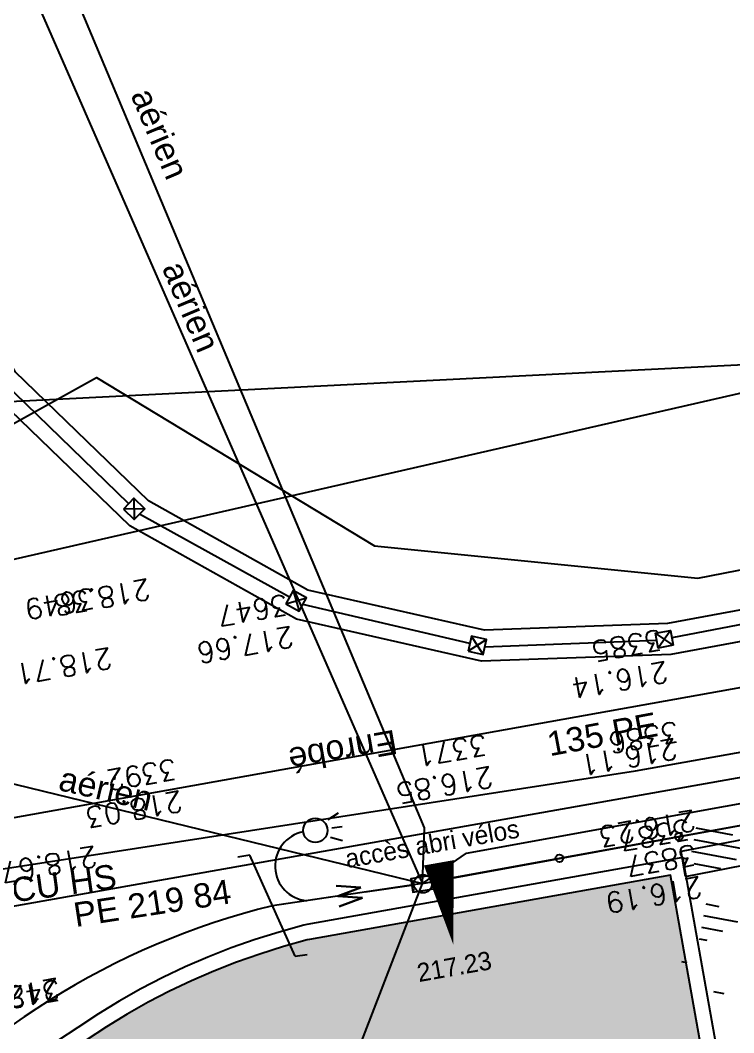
# Model space of a CAD drawing. Extents: x 0 to 613264, y -387505 to 675.
# Drawn here: x 381163 to 392901, y -292108 to -275446 of the extents above; entities that cross this region are included whole.
import ezdxf
from ezdxf.enums import TextEntityAlignment as Align
from ezdxf.lldxf.tags import DXFTag

# ---------------------------------------------------------------- set-up
doc = ezdxf.new("R2010")
doc.units = 0
for name, color, linetype in [('AEP_SSL', 252, 'Continuous'), ('CAB_SSL', 252, 'Continuous'), ('EDF_SSL', 252, 'Texte-Electricite'), ('Fond topo - CLO_LEG', 252, 'Continuous'), ('Fond topo - CLO_MUR', 252, 'Continuous'), ('Fond topo - EDF', 252, 'Continuous'), ('Fond topo - VOI_TXT', 252, 'Continuous'), ('Fond topo - Z_500', 252, 'Continuous'), ('GAZ_SSL', 252, 'Texte-GAZ'), ('prlm-VRD', 2, 'Continuous'), ('SA - bât A-B', 252, 'Continuous'), ('SA - CAB-réso', 252, 'Continuous'), ('SA - couvre sol', 252, 'Continuous'), ('SA - pouzzolane', 252, 'Continuous'), ('TELECOM_SSL', 252, 'Texte-Telecom'), ('UNITAIRE SSL', 252, 'UNITAIRE')]:
    doc.layers.add(name, color=color, linetype=linetype)
for name, color, linetype, plot in [('Fond topo - N', 252, 'Continuous', False), ('Fond topo - NCACHE', 252, 'Continuous', False), ('Fond topo - ZCACHE', 252, 'Continuous', False)]:
    doc.layers.add(name, color=color, linetype=linetype, plot=plot)
doc.layers.add('Fond topo - P', color=252, linetype='Continuous', lineweight=50)
doc.styles.add('2000_ARIAL', font='arial.ttf', dxfattribs={"height": 0.400000006})
doc.styles.add('Arial', font='arial.ttf')
doc.styles.add('Lignes', font='arial.ttf', dxfattribs={"height": 0.35})
doc.styles.add('LignesA', font='arial.ttf', dxfattribs={"height": 0.349999994})
doc.styles.add('SIMPLEX', font='simplex_.ttf', dxfattribs={"height": 1.25})
doc.styles.add('TP-C_Autocad_Standard', font='simplex_.ttf', dxfattribs={"height": 1})
doc.styles.add('Tronçons', font='arial.ttf', dxfattribs={"height": 0.25})
tags = doc.linetypes.add('L16', pattern=[0.37500001490116125, 0.300000011920929, -0.07500000298023224]).pattern_tags.tags
tags[6:7] = [DXFTag(74, 4), DXFTag(75, 0), DXFTag(340, '0'), DXFTag(46, 0.0), DXFTag(50, 0.0), DXFTag(44, 0.0), DXFTag(45, 0.0)]
tags[4:5] = [DXFTag(74, 4), DXFTag(75, 0), DXFTag(340, '0'), DXFTag(46, 0.0), DXFTag(50, 0.0), DXFTag(44, 0.0), DXFTag(45, 0.0)]
tags = doc.linetypes.add('L8', pattern=[0.22500000894069674, 0.1500000059604645, -0.07500000298023224]).pattern_tags.tags
tags[6:7] = [DXFTag(74, 4), DXFTag(75, 0), DXFTag(340, '0'), DXFTag(46, 0.0), DXFTag(50, 0.0), DXFTag(44, 0.0), DXFTag(45, 0.0)]
tags[4:5] = [DXFTag(74, 4), DXFTag(75, 0), DXFTag(340, '0'), DXFTag(46, 0.0), DXFTag(50, 0.0), DXFTag(44, 0.0), DXFTag(45, 0.0)]
tags = doc.linetypes.add('Texte-BT', pattern='A,5,-0.25,["BT",Lignes,S=1,R=0,X=0,Y=-0.18],-1.25', length=6.5).pattern_tags.tags
tags[15:16] = [DXFTag(74, 4), DXFTag(75, 0), DXFTag(340, '0'), DXFTag(46, 0.0), DXFTag(50, 0.0), DXFTag(44, 0.0), DXFTag(45, 0.0)]
tags[4:5] = [DXFTag(74, 4), DXFTag(75, 0), DXFTag(340, '0'), DXFTag(46, 0.0), DXFTag(50, 0.0), DXFTag(44, 0.0), DXFTag(45, 0.0)]
tags = doc.linetypes.add('Texte-Electricite', pattern='A,5,-0.25,["ELEC",Lignes,S=1,R=0,X=0,Y=-0.18],-1.25', length=6.5).pattern_tags.tags
tags[15:16] = [DXFTag(74, 4), DXFTag(75, 0), DXFTag(340, '0'), DXFTag(46, 0.0), DXFTag(50, 0.0), DXFTag(44, 0.0), DXFTag(45, 0.0)]
tags[4:5] = [DXFTag(74, 4), DXFTag(75, 0), DXFTag(340, '0'), DXFTag(46, 0.0), DXFTag(50, 0.0), DXFTag(44, 0.0), DXFTag(45, 0.0)]
tags = doc.linetypes.add('Texte-GAZ', pattern='A,5,-0.25,["GAZ",Lignes,S=1,R=0,X=0,Y=-0.18],-1.25', length=6.5).pattern_tags.tags
tags[15:16] = [DXFTag(74, 4), DXFTag(75, 0), DXFTag(340, '0'), DXFTag(46, 0.0), DXFTag(50, 0.0), DXFTag(44, 0.0), DXFTag(45, 0.0)]
tags[4:5] = [DXFTag(74, 4), DXFTag(75, 0), DXFTag(340, '0'), DXFTag(46, 0.0), DXFTag(50, 0.0), DXFTag(44, 0.0), DXFTag(45, 0.0)]
tags = doc.linetypes.add('Texte-HT', pattern='A,5,-0.25,["HT",Lignes,S=1,R=0,X=0,Y=-0.18],-1.25', length=6.5).pattern_tags.tags
tags[15:16] = [DXFTag(74, 4), DXFTag(75, 0), DXFTag(340, '0'), DXFTag(46, 0.0), DXFTag(50, 0.0), DXFTag(44, 0.0), DXFTag(45, 0.0)]
tags[4:5] = [DXFTag(74, 4), DXFTag(75, 0), DXFTag(340, '0'), DXFTag(46, 0.0), DXFTag(50, 0.0), DXFTag(44, 0.0), DXFTag(45, 0.0)]
tags = doc.linetypes.add('Texte-MT', pattern='A,5,-0.25,["MT",Lignes,S=1,R=0,X=0,Y=-0.18],-1.25', length=6.5).pattern_tags.tags
tags[15:16] = [DXFTag(74, 4), DXFTag(75, 0), DXFTag(340, '0'), DXFTag(46, 0.0), DXFTag(50, 0.0), DXFTag(44, 0.0), DXFTag(45, 0.0)]
tags[4:5] = [DXFTag(74, 4), DXFTag(75, 0), DXFTag(340, '0'), DXFTag(46, 0.0), DXFTag(50, 0.0), DXFTag(44, 0.0), DXFTag(45, 0.0)]
tags = doc.linetypes.add('Texte-Telecom', pattern='A,5,-0.25,["TEL",Lignes,S=1,R=0,X=0,Y=-0.18],-1.25', length=6.5).pattern_tags.tags
tags[15:16] = [DXFTag(74, 4), DXFTag(75, 0), DXFTag(340, '0'), DXFTag(46, 0.0), DXFTag(50, 0.0), DXFTag(44, 0.0), DXFTag(45, 0.0)]
tags[4:5] = [DXFTag(74, 4), DXFTag(75, 0), DXFTag(340, '0'), DXFTag(46, 0.0), DXFTag(50, 0.0), DXFTag(44, 0.0), DXFTag(45, 0.0)]
tags = doc.linetypes.add('Texte-TelecomA', pattern='A,5,-0.25,["TEL",LignesA,S=1,R=0,X=0,Y=-0.18],-1.25', length=6.5).pattern_tags.tags
tags[15:16] = [DXFTag(74, 4), DXFTag(75, 0), DXFTag(340, '0'), DXFTag(46, 0.0), DXFTag(50, 0.0), DXFTag(44, 0.0), DXFTag(45, 0.0)]
tags[4:5] = [DXFTag(74, 4), DXFTag(75, 0), DXFTag(340, '0'), DXFTag(46, 0.0), DXFTag(50, 0.0), DXFTag(44, 0.0), DXFTag(45, 0.0)]
tags = doc.linetypes.add('UNITAIRE', pattern='A,0.25,-0.2000000029802322,0,-0.2000000029802322,0.25,-0.300000011920929,["UNI",TP-C_Autocad_Standard,S=0.1500000059604645,R=0,X=-0.1,Y=-0.05],-0.449999988079071', length=1.650000095367432).pattern_tags.tags
tags[23:24] = [DXFTag(74, 4), DXFTag(75, 0), DXFTag(340, '0'), DXFTag(46, 0.0), DXFTag(50, 0.0), DXFTag(44, 0.0), DXFTag(45, 0.0)]
tags[12:13] = [DXFTag(74, 4), DXFTag(75, 0), DXFTag(340, '0'), DXFTag(46, 0.0), DXFTag(50, 0.0), DXFTag(44, 0.0), DXFTag(45, 0.0)]
tags[10:11] = [DXFTag(74, 4), DXFTag(75, 0), DXFTag(340, '0'), DXFTag(46, 0.0), DXFTag(50, 0.0), DXFTag(44, 0.0), DXFTag(45, 0.0)]
tags[8:9] = [DXFTag(74, 4), DXFTag(75, 0), DXFTag(340, '0'), DXFTag(46, 0.0), DXFTag(50, 0.0), DXFTag(44, 0.0), DXFTag(45, 0.0)]
tags[6:7] = [DXFTag(74, 4), DXFTag(75, 0), DXFTag(340, '0'), DXFTag(46, 0.0), DXFTag(50, 0.0), DXFTag(44, 0.0), DXFTag(45, 0.0)]
tags[4:5] = [DXFTag(74, 4), DXFTag(75, 0), DXFTag(340, '0'), DXFTag(46, 0.0), DXFTag(50, 0.0), DXFTag(44, 0.0), DXFTag(45, 0.0)]

# ---------------------------------------------------------------- blocks, each defined once
blk = doc.blocks.new('CLOLEG')
at = {"ltscale": 2}
blk.add_circle((0, 0), 0.0625, dxfattribs=at)
blk = doc.blocks.new('EDF11')
at = {"ltscale": 2}
for p, q in [((-0.5, 0.5), (-0.426635, 0.255449)), ((0.4266350000000001, 0.255449), (0.5, 0.5))]:
    blk.add_line(p, q, dxfattribs=at)
at = {"ltscale": 2, "flags": 128}
blk.add_lwpolyline([(-0.5, -0.5), (0.5, -0.5), (0.5, 0.5), (-0.5, 0.5)], close=True, dxfattribs=at)
for points in [[(-0.426635, -0.255449), (-0.5, -0.5)], [(0.5, -0.5), (0.4266350000000001, -0.255449)]]:
    blk.add_lwpolyline(points, dxfattribs=at)
blk = doc.blocks.new('EDF02')
at = {"ltscale": 2}
for p, q in [((0.875, 2.75), (0.875, 2.95)), ((-0.875, 2.25), (0.875, 2.75)), ((0, 1.535431), (0, 2.5)), ((-0.875, 2.25), (-0.875, 2.05)), ((0.978086, 1.392164), (0.895804, 1.204402)), ((1.125, 1.349688), (1.125, 1.178214)), ((1.271914, 1.392164), (1.354196, 1.204402)), ((0, 0.15), (0, 0.9586370000000001))]:
    blk.add_line(p, q, dxfattribs=at)
for centre, radius in [((1.125, 1.625), 0.2), ((0, 0), 0.15)]:
    blk.add_circle(centre, radius, dxfattribs=at)
blk.add_arc((0.557686, 1.79611), 0.574625, 2.870977029506814, 166.0535219962534, dxfattribs=at)
at = {"style": 'SIMPLEX'}
blk.add_text('W', height=0.4, dxfattribs=at).set_placement((0, 1.217323), align=Align.MIDDLE_CENTER)
blk = doc.blocks.new('PTOPO')
at = {"layer": 'Fond topo - NCACHE', "style": 'SIMPLEX'}
blk.add_attdef('MAT', text='', height=0.34, dxfattribs=at).set_placement((0.09999999986030161, -0.09999999962747097), align=Align.TOP_LEFT)
at = {"layer": 'Fond topo - ZCACHE', "style": 'SIMPLEX'}
blk.add_attdef('ALT', (0.09999999986030161, 0.09999999962747097), '', height=0.34, dxfattribs=at)
blk = doc.blocks.new('A$C1F970F0F')
at = {"layer": 'SA - couvre sol'}
h = blk.add_hatch(dxfattribs=at)
h.set_pattern_fill('PELOUSE6', color=256, scale=20.0000003, angle=-10.72360141139323, style=0, pattern_type=2)
h.set_pattern_definition([(349.2763985886067, (-277130161.1279894, -473864756.7787022), (22.32856350872324, 117.9043497231417), [37.5000005625, -202.5000030375]), (79.27639858860677, (-277130147.3110734, -473864759.3953308), (-235.8086994462835, 44.65712701744649), [15.000000225, -105.000001575]), (79.27639858860677, (-277130138.0997961, -473864761.1397498), (-235.8086994462835, 44.65712701744649), [15.000000225, -105.000001575]), (79.27639858860677, (-277130142.7054347, -473864760.2675403), (-235.8086994462835, 44.65712701744649), [18.75000028125, -101.25000151875]), (112.9664661186067, (-277130151.916716, -473864758.5231205), (-191.1515722884832, 280.4658259369293), [12.00000018, -420.7461593111922]), (45.58633105860677, (-277130133.4941673, -473864762.0119574), (22.32856353476547, 117.9043498154048), [12.00000018, -420.7461593111923]), (45.58633105860677, (-277130124.2828801, -473864763.7563783), (22.32856353476547, 117.9043498154048), [26.00000039, -406.6661590999923]), (112.9664661186067, (-277130161.1279894, -473864756.7787022), (-191.1515722884832, 280.4658259369293), [26.00000039, -406.6661590999922]), (349.2763985886067, (-277130073.3609553, -473864750.4999832), (22.32856350872324, 117.9043497231417), [44.42455106636825, -195.5754525336318]), (349.2763985886067, (-277130085.1249766, -473864728.4255323), (22.32856350872324, 117.9043497231417), [82.81008944215131, -56.09585564143782, 43.07431864611476, -58.01973967029608]), (349.2763985886067, (-277130096.7337571, -473864706.3804808), (22.32856350872324, 117.9043497231417), [119.4799495921992, -46.28746189431191, 29.47870124218051, -44.75389087130835]), (349.2763985886067, (-277130108.4191755, -473864684.3209158), (22.32856350872324, 117.9043497231417), [100.4611429069171, -139.5388606930829]), (349.2763985886067, (-277130104.5097786, -473864665.2146754), (22.32856350872324, 117.9043497231417), [65.56973938354608, -174.4302642164539])])
h.paths.add_polyline_path([(-8187.889763293932, 4547.641702687437), (-8286.812640686418, 5102.737686282786), (-8108.568252776558, 5137.591420702947), (-8009.852544643516, 4579.395247864797)])
at = {"layer": 'SA - pouzzolane'}
h = blk.add_hatch(dxfattribs=at)
h.set_pattern_fill('GRANULATS3', color=256, scale=99.99999999999999, angle=-10.72360141139323, style=0, pattern_type=2)
h.set_pattern_definition([(349.2763985886067, (1566334396.510018, -579968905.3710737), (116.8607592736427, 79.6464873173181), [4.999999999999999, -4.999999999999999, 9.999999999999998, -79.99999999999999]), (349.2763985886067, (1566334358.138925, -579968893.0155385), (116.8607592736427, 79.6464873173181), [25, -74.99999999999999]), (349.2763985886067, (1566334354.156601, -579968887.1725004), (116.8607592736427, 79.6464873173181), [25, -74.99999999999999]), (349.2763985886067, (1566334403.022516, -579968870.9823055), (116.8607592736427, 79.6464873173181), [4.999999999999999, -94.99999999999999]), (349.2763985886067, (1566334355.756418, -579968851.8533757), (116.8607592736427, 79.6464873173181), [15, -84.99999999999999]), (349.2763985886067, (1566334356.686774, -579968846.9406939), (116.8607592736427, 79.6464873173181), [15, -84.99999999999999]), (349.2763985886067, (1566334416.569305, -579968853.1922948), (116.8607592736427, 79.6464873173181), [30, -69.99999999999999]), (349.2763985886067, (1566334412.58698, -579968847.3492565), (116.8607592736427, 79.6464873173181), [30, -69.99999999999999]), (349.2763985886067, (1566334389.884288, -579968832.8721105), (116.8607592736427, 79.6464873173181), [9.999999999999998, -89.99999999999999]), (349.2763985886067, (1566334395.727326, -579968828.8897862), (116.8607592736427, 79.6464873173181), [4.999999999999999, -94.99999999999999]), (349.2763985886067, (1566334353.373909, -579968810.6912124), (116.8607592736427, 79.6464873173181), [4.999999999999999, -4.999999999999999, 4.999999999999999, -84.99999999999999]), (79.27639858860677, (1566334349.652482, -579968830.3419373), (-79.64648731731808, 116.8607592736427), [15, -84.99999999999999]), (79.27639858860677, (1566334348.052666, -579968865.6610618), (-79.64648731731808, 116.8607592736427), [4.999999999999999, -9.999999999999998, 4.999999999999999, -9.999999999999998, 20, -49.99999999999999]), (79.27639858860677, (1566334369.04231, -579968808.569602), (-79.64648731731808, 116.8607592736427), [4.999999999999999, -94.99999999999999]), (79.27639858860677, (1566334375.407142, -579968855.5748026), (-79.64648731731808, 116.8607592736427), [4.999999999999999, -94.99999999999999]), (79.27639858860677, (1566334384.971607, -579968831.9417535), (-79.64648731731808, 116.8607592736427), [4.999999999999999, -94.99999999999999]), (79.27639858860677, (1566334384.563045, -579968887.8419601), (-79.64648731731808, 116.8607592736427), [9.999999999999998, -89.99999999999999]), (79.27639858860677, (1566334388.545369, -579968893.6849979), (-79.64648731731808, 116.8607592736427), [15, -84.99999999999999]), (79.27639858860677, (1566334404.622332, -579968835.6631806), (-79.64648731731808, 116.8607592736427), [9.999999999999998, -4.999999999999999, 9.999999999999998, -74.99999999999999]), (79.27639858860677, (1566334403.952872, -579968866.0696244), (-79.64648731731808, 116.8607592736427), [20, -79.99999999999999]), (79.27639858860677, (1566334408.865554, -579968866.9999814), (-79.64648731731808, 116.8607592736427), [9.999999999999998, -89.99999999999999]), (79.27639858860677, (1566334412.178418, -579968903.2494636), (-79.64648731731808, 116.8607592736427), [20, -79.99999999999999]), (79.27639858860677, (1566334417.091099, -579968904.1798201), (-79.64648731731808, 116.8607592736427), [15, -84.99999999999999]), (34.27639858860676, (1566334378.720007, -579968891.8242844), (18.60713597325343, 98.25362326955934), [7.071066999999998, -134.35028923]), (34.27639858860676, (1566334398.109834, -579968870.0519489), (18.60713597325343, 98.25362326955934), [7.071066999999998, -134.35028923]), (34.27639858860676, (1566334410.726267, -579968857.1746192), (18.60713597325343, 98.25362326955934), [7.071066999999998, -134.35028923]), (34.27639858860676, (1566334343.809444, -579968834.3242615), (18.60713597325343, 98.25362326955934), [7.071066999999998, -134.35028923]), (34.27639858860676, (1566334357.356233, -579968816.5342503), (18.60713597325343, 98.25362326955934), [7.071066999999998, -134.35028923]), (34.27639858860676, (1566334391.336439, -579968878.9469545), (18.60713597325343, 98.25362326955934), [14.1421, -127.2792562]), (34.27639858860676, (1566334413.25644, -579968816.942813), (18.60713597325343, 98.25362326955934), [14.1421, -127.2792562]), (124.2763985886068, (1566334390.66698, -579968909.3533983), (-98.25362326955934, 18.60713597325343), [14.1421, -127.2792562]), (124.2763985886068, (1566334396.510018, -579968905.3710737), (-98.25362326955934, 18.60713597325343), [14.1421, -127.2792562]), (124.2763985886068, (1566334415.899845, -579968883.5987384), (-98.25362326955934, 18.60713597325343), [14.1421, -127.2792562]), (124.2763985886068, (1566334407.674299, -579968846.4188998), (-98.25362326955934, 18.60713597325343), [14.1421, -127.2792562]), (124.2763985886068, (1566334412.58698, -579968847.3492565), (-98.25362326955934, 18.60713597325343), [14.1421, -127.2792562]), (124.2763985886068, (1566334387.354114, -579968873.1039164), (-98.25362326955934, 18.60713597325343), [21.21319999999999, -120.2081562]), (124.2763985886068, (1566334420.812526, -579968884.529095), (-98.25362326955934, 18.60713597325343), [21.21319999999999, -120.2081562]), (124.2763985886068, (1566334386.423759, -579968878.0165975), (-98.25362326955934, 18.60713597325343), [28.28426999999999, -113.1370862]), (124.2763985886068, (1566334353.373909, -579968810.6912124), (-98.25362326955934, 18.60713597325343), [28.28426999999999, -113.1370862]), (124.2763985886068, (1566334352.443552, -579968815.6038935), (-98.25362326955934, 18.60713597325343), [28.28426999999999, -113.1370862]), (124.2763985886068, (1566334347.122309, -579968870.573743), (-98.25362326955934, 18.60713597325343), [7.071066999999998, -134.35028923]), (124.2763985886068, (1566334351.774093, -579968846.0103371), (-98.25362326955934, 18.60713597325343), [7.071066999999998, -134.35028923]), (15.84144978860676, (1566334401.422699, -579968906.3014305), (98.25362322038048, -18.60713601425497), [11.180339, -212.426458]), (15.84144978860676, (1566334387.354114, -579968873.1039164), (98.25362322038048, -18.60713601425497), [11.180339, -212.426458]), (15.84144978860676, (1566334419.882169, -579968889.4417765), (98.25362322038048, -18.60713601425497), [22.36068, -201.2461177]), (15.84144978860676, (1566334420.812526, -579968884.529095), (98.25362322038048, -18.60713601425497), [22.36068, -201.2461177]), (52.71134740860677, (1566334400.640008, -579968829.8201425), (18.60713586383586, 98.25362338541537), [11.17999999999999, -111.7999999999999, 22.35999999999999, -78.26679773999996]), (52.71134740860677, (1566334344.070342, -579968859.8180242), (18.60713586383586, 98.25362338541537), [11.18033899999999, -212.4264579999999]), (52.71134740860677, (1566334351.365531, -579968901.9105439), (18.60713586383586, 98.25362338541537), [11.18033899999999, -212.4264579999999]), (52.71134740860677, (1566334348.983023, -579968860.7483809), (18.60713586383586, 98.25362338541537), [11.18033899999999, -212.4264579999999]), (52.71134740860677, (1566334406.483046, -579968825.8378183), (18.60713586383586, 98.25362338541537), [11.18033899999999, -212.4264579999999]), (52.71134740860677, (1566334400.640008, -579968829.8201425), (18.60713586383586, 98.25362338541537), [11.18033899999999, -212.4264579999999]), (52.71134740860677, (1566334376.337499, -579968850.6621213), (18.60713586383586, 98.25362338541537), [22.36067999999999, -201.2461176999998]), (52.71134740860677, (1566334371.424818, -579968849.7317643), (18.60713586383586, 98.25362338541537), [22.36067999999999, -201.2461176999998]), (105.8414497886067, (1566334356.686774, -579968846.9406939), (18.60713601425497, 98.25362322038048), [11.180339, -212.426458]), (105.8414497886067, (1566334353.226244, -579968892.0851816), (18.60713601425497, 98.25362322038048), [22.36068, -201.2461177]), (105.8414497886067, (1566334354.156601, -579968887.1725004), (18.60713601425497, 98.25362322038048), [22.36068, -201.2461177]), (142.7113474086068, (1566334385.901964, -579968827.0290724), (-98.25362338541537, 18.60713586383589), [22.36067999999999, -201.2461177]), (142.7113474086068, (1566334395.727326, -579968828.8897862), (-98.25362338541537, 18.60713586383589), [33.54101959999998, -190.0657781])])
h.paths.add_polyline_path([(-8227.01561759797, 3737.921970028881), (-8608.629176422162, 3676.350672093718), (-8710.906338723305, 4250.268894913754), (-8338.769361387542, 4316.586904186884)], flags=16)
edge = h.paths.add_edge_path()
edge.add_line((-8077.550420688362, 2206.704044172183), (-8618.496143292887, 2110.303717207159))
edge.add_line((-8618.496143292887, 2110.303717207159), (-8665.0497846271, 2365.526736932683))
edge.add_line((-8665.049784627097, 2365.526736932683), (-9372.508085088, 2239.919204763752))
edge.add_line((-9372.508085088002, 2239.919204763752), (-9326.911429360862, 1984.058062024129))
edge.add_line((-9326.911429360862, 1984.058062024129), (-10066.37407550757, 1852.27946008155))
edge.add_line((-10066.37407550757, 1852.27946008155), (-9954.496884283193, 2817.428171378946))
edge.add_line((-9954.496884283193, 2817.428171378946), (-9588.872092792588, 2884.043586671438))
edge.add_line((-9588.872092792586, 2884.043586671438), (-9706.071961552761, 3541.699107062782))
edge.add_line((-9706.071961552761, 3541.699107062782), (-9868.676745587163, 3512.704087239571))
edge.add_line((-9868.676745587163, 3512.704087239571), (-9836.516297918568, 3771.491983810542))
edge.add_line((-9836.516297918568, 3771.491983810542), (-9444.63026670932, 3841.335956347627))
edge.add_line((-9444.630266709319, 3841.335956347628), (-9570.456778183388, 4547.816036243914))
edge.add_arc((-8644.745261165266, 3881.822133039172), 1140.390148960382, 123.19444017101321, 144.2672491886968, ccw=False)
edge.add_arc((-8627.918880026316, 3890.71939353054), 1142.314128409439, 104.11344255979509, 124.1450562793064, ccw=False)
edge.add_line((-8906.463673960438, 4998.552578488322), (-8312.503018193787, 5104.401474696298))
edge.add_line((-8312.503018193787, 5104.401474696298), (-8208.115884912808, 4518.643357879995))
edge.add_line((-8208.115884912806, 4518.643357879995), (-7224.761958924259, 4693.885482933878))
edge.add_line((-7224.761958924259, 4693.885482933878), (-6988.438265731197, 3367.77835702927))
edge.add_line((-6988.438265731197, 3367.778357029269), (-8244.044860961932, 3140.971199241873))
edge.add_line((-8244.04486096193, 3140.971199241873), (-8077.550420688361, 2206.704044172182))
h.paths.add_polyline_path([(-8361.968048038472, 4332.76779950922), (-8388.284717683899, 4480.441198992844), (-8535.958117048807, 4454.124529348632), (-8512.475619722924, 4310.52157949489)], flags=16)
at = {"layer": 'AEP_SSL', "elevation": 9.999999999999998e-08, "flags": 128}
blk.add_lwpolyline([(-10084.93277844263, 5093.930148438846), (-9750.791620834418, 5135.5756579271), (-3128.109925920724, 6321.886190847606), (-538.2744943762264, 6794.667455972196), (-236.899884080834, 9072.411970745992), (154.0690051004237, 9291.318023383576), (2068.234834202161, 10286.47979625637), (4929.096988442494, 11795.62350952535), (5831.943443331371, 12343.47571871864), (5644.547691266249, 12887.93525940639), (4850.760829103805, 13701.34358382695)], dxfattribs=at)
at = {"layer": 'CAB_SSL', "elevation": 9.999999999999998e-08, "flags": 128}
for points in [[(-10812.15457855182, 5600.426800125627), (-8720.280241838846, 5090.654580446419), (-5742.369525281366, 5634.629537405877), (-2733.176347276875, 6173.938624268192), (-522.7757441125186, 8575.296708000737)], [(-8719.72744697074, 5090.409468488835), (-9832.454449474368, 7634.147950948043)]]:
    blk.add_lwpolyline(points, dxfattribs=at)
at = {"layer": 'EDF_SSL', "linetype": 'Texte-BT', "elevation": 9.999999999999998e-08, "flags": 128}
for points in [[(-10355.65903211059, 43.80952892260893), (-10201.4030772041, 1251.685514822027), (-8720.280241838846, 5090.654580446419), (-8647.88838211094, 5140.669551381001), (-5813.541010319846, 5655.541528388557), (-5754.775129047494, 5632.363405789478), (-5714.151306698284, 5669.525972244278), (-2796.400100172239, 6190.043639552574), (-2733.176347276875, 6173.938624268192), (-2724.610103663505, 6234.621653891018), (-576.9868819294611, 8573.42365167172), (-522.7757441125186, 8575.296708000737), (1439.543237064798, 9649.961943709872), (1486.297190266059, 9780.607536286585), (3247.574149104787, 10693.56387743918), (3311.706751861017, 10686.95005152967), (3338.557006230488, 10734.01793882097), (5093.795445683761, 11622.80777854973), (5197.512327865115, 11601.77622754824)], [(-8720.280241838846, 5090.654580446419), (-8717.309324126032, 5182.343893124489), (-9791.058396326018, 7740.996560202369)]]:
    blk.add_lwpolyline(points, dxfattribs=at)
at = {"layer": 'EDF_SSL', "linetype": 'Texte-MT', "elevation": 9.999999999999998e-08, "flags": 128}
blk.add_lwpolyline([(-10605.24755893916, -1087.243444949462), (-9871.024919901258, 5454.646601530631), (-9813.117681349795, 5614.486484857796), (-9256.616976485166, 5923.473242253717), (-8799.13613630993, 5646.609576042702), (-8267.576586649942, 5593.500203318741), (-5762.0770564726, 6081.872554389967), (-4183.597292868954, 6396.686264550111), (-3538.986020602817, 6692.687627343169), (-2824.138039855754, 6428.356494820026), (-615.9396546429546, 6802.884084155441), (-262.5046420332196, 8461.235250973023), (-193.4502564723132, 8712.902150223255), (139.2306060843939, 8893.662518143177), (555.9703724045021, 9251.5491897469), (1680.577767184984, 9828.549923444656)], dxfattribs=at)
at = {"layer": 'EDF_SSL', "linetype": 'Texte-MT', "flags": 128}
blk.add_lwpolyline([(-8369.911624552822, 5276.099588330418), (-5994.287512905468, 5699.674866922907), (-3013.422435617031, 6298.709752970984), (-2917.709661664371, 6238.158421745848)], dxfattribs=at)
at = {"layer": 'EDF_SSL', "linetype": 'Texte-HT', "elevation": 9.999999999999998e-08, "flags": 128}
blk.add_lwpolyline([(-10690.01391815986, 524.2913369805449), (-10304.48232147377, 3793.654933950758), (-10238.92568855808, 4986.489752335086), (-8369.911624552822, 5276.099588330418)], dxfattribs=at)
at = {"layer": 'Fond topo - CLO_LEG', "ltscale": 2, "flags": 128}
blk.add_lwpolyline([(-5795.922477866984, 5622.424166279352), (-8692.061692426221, 5096.641420825186)], dxfattribs=at)
at = {"layer": 'Fond topo - CLO_MUR', "ltscale": 2, "flags": 128}
for points in [[(-8287.804432590101, 5102.5437522476), (-7605.580502524027, 5235.945156469854), (-7039.43552686364, 5336.352074012237), (-6395.723901147811, 5453.96015665399), (-5999.626927920504, 5521.547280024518), (-5163.393101620775, 5668.773234621937), (-3462.542645871017, 5974.273767689828), (-2916.536404471398, 6073.123024295499), (-2187.945600606779, 6199.153509733841), (-1340.114493704695, 6346.414657207387)], [(-1845.115370201808, 6303.349680269662), (-3061.641378804426, 6087.328892188127), (-4159.975300858594, 5888.705770611459), (-4922.787367467585, 5755.253774575041), (-5452.543621078548, 5661.757849989244), (-6482.162746370075, 5480.989585806478), (-7372.575279741799, 5320.31426016191), (-8294.997535587892, 5143.806105512086)], [(-5621.007108361132, 6018.67711093867), (-5656.634297822089, 6011.472426568642), (-8317.220368442477, 5518.656911610055), (-8618.39150681487, 5507.760570740641), (-8909.2360534134, 5573.843378545509), (-9171.11235904059, 5720.612431584784), (-9390.873439773375, 5932.73943183509), (-9546.953323150592, 6189.476067735875), (-9628.50516176015, 6466.621949156199)], [(-5610.898295003875, 5968.688993446425), (-5646.934922076375, 5961.401510780587), (-8311.623891578827, 5467.826023336904), (-8623.199926036092, 5456.55323439447), (-8927.732306211929, 5525.746055761469), (-9201.792525148683, 5679.343605229515), (-9431.031190294101, 5900.618956539477), (-9593.526009106537, 6167.90755429009), (-9673.823329735804, 6459.976001236856)], [(-9195.18878430695, 5725.042580438124), (-9194.563938768859, 5689.692763390672)], [(-9177.201452946765, 5707.680094789161), (-9212.551270094387, 5707.055249222646)], [(-8933.134618344207, 5573.079658360626), (-8923.548754696028, 5539.048625051732)], [(-8945.357203227162, 5551.271209666929), (-8911.32616993924, 5560.857073579746)], [(-8307.931151119024, 5482.839453768195), (-8337.066265330759, 5502.868061253121)], [(-8312.484404478704, 5507.421314698759), (-8332.51301193642, 5478.286200505569)], [(-8615.317516665875, 5492.252485584542), (-8645.235243048463, 5473.412909218127)], [(-8620.856591604723, 5467.873834137687), (-8639.696168092283, 5497.791560756488)]]:
    blk.add_lwpolyline(points, dxfattribs=at)
at = {"layer": 'Fond topo - CLO_MUR', "linetype": 'L16', "ltscale": 2, "flags": 128}
for points in [[(-9203.870027154571, 5716.048915011231), (-9409.420212829866, 5915.141156476106)], [(-8939.245910868525, 5562.17543407686), (-9185.88269588658, 5698.686429000576)], [(-8642.465705570372, 5485.602234987307), (-8917.43746238938, 5549.952849187144)], [(-8038.794613422651, 5547.358498036199), (-8310.207777759002, 5495.130384131141)], [(-8334.789638576398, 5490.577130868514), (-8618.087054109305, 5480.063159998374)]]:
    blk.add_lwpolyline(points, dxfattribs=at)
at = {"layer": 'Fond topo - CLO_MUR', "ltscale": 2, "flags": 128}
for points in [[(-9212.551270094387, 5707.055249222646), (-9194.563938768859, 5689.692763390672), (-9177.201452946765, 5707.680094789161), (-9195.18878430695, 5725.042580438124)], [(-8945.357203227162, 5551.271209666929), (-8923.548754696028, 5539.048625051732), (-8911.32616993924, 5560.857073579746), (-8933.134618344207, 5573.079658360626)], [(-8307.931151004641, 5482.839453746534), (-8332.51301193642, 5478.286200505569), (-8337.066265330759, 5502.868061253121), (-8312.484404478704, 5507.421314698759)], [(-8645.235243048463, 5473.412909218127), (-8620.856591604723, 5467.873834137687), (-8615.317516665875, 5492.252485584542), (-8639.696168092283, 5497.791560756488)]]:
    blk.add_lwpolyline(points, close=True, dxfattribs=at)
at = {"layer": 'Fond topo - CLO_MUR', "linetype": 'L8', "ltscale": 2, "flags": 128}
blk.add_lwpolyline([(-8287.80443262476, 5102.543752064587), (-8294.997535587892, 5143.806105512086)], dxfattribs=at)
at = {"layer": 'GAZ_SSL', "linetype": 'Texte-GAZ', "elevation": 9.999999999999998e-08, "flags": 128}
blk.add_lwpolyline([(-10544.31541955609, 4849.463266287231), (-2844.361894995576, 6215.21841119217), (-619.059840477988, 6565.404650589751), (-558.7307695276991, 6580.824982418972), (-429.4804532838041, 7139.21704900553), (-208.0795472043819, 8868.909145672174), (360.6838398219811, 9157.908141542406), (425.0188701159018, 9327.634198507636), (4535.248673246207, 11485.07622468802), (4713.322312771974, 11477.46920417039), (5559.734467376861, 11914.17321717021), (6091.203610633145, 12178.61605624058), (6292.964946063797, 12126.43026770143), (6627.254129528154, 11179.86214373141), (7472.768662736402, 9124.4680223983), (7947.08689338462, 9062.48922912452), (8070.821797205262, 8793.497098507169), (8796.806101210752, 9110.108422938276), (9553.586430744355, 9252.290517349746)], dxfattribs=at)
at = {"layer": 'SA - bât A-B', "elevation": 9.999999999999998e-08, "flags": 128}
blk.add_lwpolyline([(-8693.499108168544, 5124.95202304872, 49.99999999999999, 0, 0), (-8669.859978233104, 4990.658456094185, 0, 0, 0)], format="xyseb", dxfattribs=at)
at = {"layer": 'SA - bât A-B', "ltscale": 2.539999961853027, "elevation": 9.999999999999998e-08, "flags": 128}
for points in [[(-8187.889763293932, 4547.641702687437), (-8292.276896557583, 5133.399819595246), (-8910.849785591809, 5023.164811755899), (-8915.492083559566, 5022.337514332239), (-8956.117499918859, 5011.07135521505), (-8995.98310489046, 4998.565045587063), (-9035.0888986754, 4984.818585012411), (-9073.434880872308, 4969.831973983808), (-9111.021051933856, 4953.605212113044), (-9147.847411521754, 4936.138299809991), (-9183.913959888332, 4917.431236743285), (-9219.220696901879, 4897.484022982768), (-9253.767622676776, 4876.296658550105), (-9287.554736880971, 4853.869143571986), (-9320.729687993895, 4831.707992140286)], [(-8208.115884912806, 4518.643357879995), (-8312.503018193787, 5104.401474696298), (-8906.463673960438, 4998.552578488322), (-8909.946337531757, 4997.931937882655), (-8949.03350763993, 4987.092362216305), (-8988.093875332837, 4974.838664923122), (-9026.390796503083, 4961.376539049297), (-9063.92729569897, 4946.706295197108), (-9100.706516212455, 4930.82791138197), (-9136.731695711183, 4913.741002540643), (-9172.006088949487, 4895.444815847058), (-9206.532908955278, 4875.938230948867), (-9240.315264334351, 4855.219771696349), (-9273.698306386545, 4833.060475381375)]]:
    blk.add_lwpolyline(points, dxfattribs=at)
at = {"layer": 'SA - CAB-réso', "elevation": 9.999999999999998e-08, "flags": 128}
blk.add_lwpolyline([(-8720.280241838846, 5090.654580446419), (-8967.107928525764, 5054.313798785892, 0.3269754714030297), (-9917.934155812582, 3919.637557831694, 0.4844824129915977), (-9810.964974430823, 3830.921426024067), (-9261.539274274834, 3927.025863833313)], format="xyb", dxfattribs=at)
at = {"layer": 'TELECOM_SSL', "linetype": 'Texte-TelecomA', "elevation": 9.999999999999998e-08, "flags": 128}
blk.add_lwpolyline([(-10749.2063741723, 5816.045000263086), (-5732.074706866975, 6068.891438771888), (-1122.78713045016, 7053.278689790898)], dxfattribs=at)
at = {"layer": 'UNITAIRE SSL', "ltscale": 2, "elevation": 9.999999999999998e-08, "flags": 128}
blk.add_lwpolyline([(-11203.91773647134, 7315.685859797379), (-9597.069181515135, 5578.000029566199), (-4253.21502402568, 6800.480356718023), (-825.2436658591316, 8394.239986691146), (171.1164741383718, 9139.45160219944), (980.7416491537941, 9531.509848289672), (2024.282900487725, 10089.44453603433), (2846.979589107878, 10509.95143402664), (3831.564375096907, 11032.01955007647), (4688.744355396339, 11539.16604167907), (5726.983094904664, 12644.47229064644), (4820.214794965383, 13573.50486951124)], dxfattribs=at)
at = {"layer": 'Fond topo - CLO_LEG', "ltscale": 2}
for p, xscale, yscale, zscale, rotation in [((-8298.494894698122, 5168.09193350808), 100, 100, 100, 190.2897548055982), ((-8495.278293564947, 5132.366677214552), 100, 100, 100, 190.2897548055982), ((-8692.061692426221, 5096.641420825186), 99.99999999999999, 99.99999999999999, 99.99999999999999, 189.6859152895402)]:
    blk.add_blockref('CLOLEG', p, dxfattribs=dict(at, xscale=xscale, yscale=yscale, zscale=zscale, rotation=rotation))
at = {"layer": 'Fond topo - EDF', "ltscale": 2}
for name, p, xscale, yscale, zscale, rotation in [('EDF02', (-8719.72744697074, 5090.409468488835), 100, 100, 100, 98.30153312761209), ('EDF11', (-8719.75707531647, 5090.602026216128), 37.2074344209306, 22, 99.99999999999997, 189.0671208104818)]:
    blk.add_blockref(name, p, dxfattribs=dict(at, xscale=xscale, yscale=yscale, zscale=zscale, rotation=rotation))
at = {"layer": 'Fond topo - P', "ltscale": 2}
ref = blk.add_blockref('PTOPO', (-9244.79030119911, 5536.360435085882), dxfattribs=dict(at, xscale=99.99999999999994, yscale=99.99999999999994, zscale=99.99999999999994, rotation=190.0656205306617))
ref.add_attrib('MAT', '3649', dxfattribs={"layer": 'Fond topo - N', "color": 0, "ltscale": 2, "height": 33.99999999999999, "rotation": 190.0656204987762, "style": 'SIMPLEX'}).set_placement((-9256.384143008134, 5544.458757831909), align=Align.TOP_LEFT)
ref.add_attrib('ALT', '218.38', (-9171.601622403037, 5592.32846678476), dxfattribs={"layer": 'Fond topo - Z_500', "color": 0, "ltscale": 2, "height": 33.99999999999999, "rotation": 190.0656204987762, "style": 'SIMPLEX'})
ref = blk.add_blockref('PTOPO', (-8927.732306211929, 5525.746055761469), dxfattribs=dict(at, xscale=99.99999999999994, yscale=99.99999999999994, zscale=99.99999999999994, rotation=190.0656205306617))
ref.add_attrib('MAT', '3647', dxfattribs={"layer": 'Fond topo - N', "color": 0, "ltscale": 2, "height": 33.99999999999999, "rotation": 190.0656204987762, "style": 'SIMPLEX'}).set_placement((-8939.326148078486, 5533.844378328815), align=Align.TOP_LEFT)
ref.add_attrib('ALT', '217.66', (-8935.830628957956, 5514.152213952445), dxfattribs={"layer": 'Fond topo - Z_500', "color": 0, "ltscale": 2, "height": 33.99999999999999, "rotation": 190.0656204987762, "style": 'SIMPLEX'})
ref = blk.add_blockref('PTOPO', (-8311.623891578827, 5467.826023336904), dxfattribs=dict(at, xscale=99.99999999999994, yscale=99.99999999999994, zscale=99.99999999999994, rotation=190.0656205306617))
ref.add_attrib('MAT', '3385', dxfattribs={"layer": 'Fond topo - N', "color": 0, "ltscale": 2, "height": 33.99999999999999, "rotation": 190.0656204987762, "style": 'SIMPLEX'}).set_placement((-8323.217733410725, 5475.924346087263), align=Align.TOP_LEFT)
ref.add_attrib('ALT', '216.14', (-8319.722214324853, 5456.232181527881), dxfattribs={"layer": 'Fond topo - Z_500', "color": 0, "ltscale": 2, "height": 33.99999999999999, "rotation": 190.0656204987762, "style": 'SIMPLEX'})
ref = blk.add_blockref('PTOPO', (-9397.16725317364, 5456.38963029271), dxfattribs=dict(at, xscale=99.99999999999994, yscale=99.99999999999994, zscale=99.99999999999994, rotation=190.0656205306617))
ref.add_attrib('MAT', '3421', dxfattribs={"layer": 'Fond topo - N', "color": 0, "ltscale": 2, "height": 33.99999999999999, "rotation": 190.0656204987762, "style": 'SIMPLEX'}).set_placement((-9408.761095022868, 5464.487952951562), align=Align.TOP_LEFT)
ref.add_attrib('ALT', '218.71', (-9234.301267525272, 5478.959115027134), dxfattribs={"layer": 'Fond topo - Z_500', "color": 0, "ltscale": 2, "height": 33.99999999999999, "rotation": 190.0656204987762, "style": 'SIMPLEX'})
ref = blk.add_blockref('PTOPO', (-8284.576995525098, 5316.478472224928), dxfattribs=dict(at, xscale=99.99999999999994, yscale=99.99999999999994, zscale=99.99999999999994, rotation=190.0656205306617))
ref.add_attrib('MAT', '3386', dxfattribs={"layer": 'Fond topo - N', "color": 0, "ltscale": 2, "height": 33.99999999999999, "rotation": 190.0656204987762, "style": 'SIMPLEX'}).set_placement((-8296.170837357, 5324.576794975287), align=Align.TOP_LEFT)
ref.add_attrib('ALT', '216.11', (-8304.617664497662, 5329.643623490831), dxfattribs={"layer": 'Fond topo - Z_500', "color": 0, "ltscale": 2, "height": 33.99999999999999, "rotation": 190.0656204987762, "style": 'SIMPLEX'})
ref = blk.add_blockref('PTOPO', (-8599.792802639144, 5295.067591499946), dxfattribs=dict(at, xscale=99.99999999999994, yscale=99.99999999999994, zscale=99.99999999999994, rotation=190.0656205306617))
ref.add_attrib('MAT', '3371', dxfattribs={"layer": 'Fond topo - N', "color": 0, "ltscale": 2, "height": 33.99999999999999, "rotation": 190.0656204987762, "style": 'SIMPLEX'}).set_placement((-8611.386644471044, 5303.165914250305), align=Align.TOP_LEFT)
ref.add_attrib('ALT', '216.85', (-8607.891125385173, 5283.473749690922), dxfattribs={"layer": 'Fond topo - Z_500', "color": 0, "ltscale": 2, "height": 33.99999999999999, "rotation": 190.0656204987762, "style": 'SIMPLEX'})
ref = blk.add_blockref('PTOPO', (-9110.508474477465, 5255.040731204691), dxfattribs=dict(at, xscale=99.99999999999994, yscale=99.99999999999994, zscale=99.99999999999994, rotation=190.0656205306617))
ref.add_attrib('MAT', '3392', dxfattribs={"layer": 'Fond topo - N', "color": 0, "ltscale": 2, "height": 33.99999999999999, "rotation": 190.0656204987762, "style": 'SIMPLEX'}).set_placement((-9122.102316309365, 5263.13905395505), align=Align.TOP_LEFT)
ref.add_attrib('ALT', '218.03', (-9118.606797223492, 5243.446889395667), dxfattribs={"layer": 'Fond topo - Z_500', "color": 0, "ltscale": 2, "height": 33.99999999999999, "rotation": 190.0656204987762, "style": 'SIMPLEX'})
ref = blk.add_blockref('PTOPO', (-8265.461261322236, 5156.051319125268), dxfattribs=dict(at, xscale=99.99999999999994, yscale=99.99999999999994, zscale=99.99999999999994, rotation=190.0656205306617))
ref.add_attrib('MAT', '3387', dxfattribs={"layer": 'Fond topo - N', "color": 0, "ltscale": 2, "height": 33.99999999999999, "rotation": 190.0656204987762, "style": 'SIMPLEX'}).set_placement((-8277.055103154136, 5164.149641875628), align=Align.TOP_LEFT)
ref.add_attrib('ALT', '216.23', (-8274.101424586424, 5211.858772479161), dxfattribs={"layer": 'Fond topo - Z_500', "color": 0, "ltscale": 2, "height": 33.99999999999999, "rotation": 190.0656204987762, "style": 'SIMPLEX'})
ref = blk.add_blockref('PTOPO', (-9421.025592299513, 5138.089260364816), dxfattribs=dict(at, xscale=99.99999999999994, yscale=99.99999999999994, zscale=99.99999999999994, rotation=190.0656205306617))
ref.add_attrib('MAT', '3393', dxfattribs={"layer": 'Fond topo - N', "color": 0, "ltscale": 2, "height": 33.99999999999999, "rotation": 190.0656204987762, "style": 'SIMPLEX'}).set_placement((-9432.619434131415, 5146.187583115176), align=Align.TOP_LEFT)
ref.add_attrib('ALT', '218.67', (-9259.05348856058, 5152.678054441014), dxfattribs={"layer": 'Fond topo - Z_500', "color": 0, "ltscale": 2, "height": 33.99999999999999, "rotation": 190.0656204987762, "style": 'SIMPLEX'})
ref = blk.add_blockref('PTOPO', (-8255.663523645586, 5114.005258200735), dxfattribs=dict(at, xscale=99.99999999999999, yscale=99.99999999999999, zscale=99.99999999999999, rotation=190.0656205306616))
ref.add_attrib('MAT', '3837', dxfattribs={"layer": 'Fond topo - N', "color": 0, "ltscale": 2, "height": 33.99999999999999, "rotation": 190.0656204987762, "style": 'SIMPLEX'}).set_placement((-8267.257365477486, 5122.103580951094), align=Align.TOP_LEFT)
ref.add_attrib('ALT', '216.19', (-8263.761846368738, 5102.411416387379), dxfattribs={"layer": 'Fond topo - Z_500', "color": 0, "ltscale": 2, "height": 33.99999999999999, "rotation": 190.0656204987762, "style": 'SIMPLEX'})
ref = blk.add_blockref('PTOPO', (-9301.90284229061, 4891.612414013614), dxfattribs=dict(at, xscale=99.99999999999999, yscale=99.99999999999999, zscale=99.99999999999999, rotation=190.0656205306616))
ref.add_attrib('MAT', '3420', dxfattribs={"layer": 'Fond topo - N', "color": 0, "ltscale": 2, "height": 33.99999999999999, "rotation": 190.0656204987762, "style": 'SIMPLEX'}).set_placement((-9313.496684122509, 4899.710736763974), align=Align.TOP_LEFT)
ref.add_attrib('ALT', '218.67', (-9320.439156111568, 4935.123787687317), dxfattribs={"layer": 'Fond topo - Z_500', "color": 0, "ltscale": 2, "height": 33.99999999999999, "rotation": 190.0656204987762, "style": 'SIMPLEX'})
at = {"layer": 'AEP_SSL', "style": 'Tronçons'}
blk.add_text('135 PE', height=39.99999999999999, rotation=10.61271020565523, dxfattribs=at).set_placement((-8511.13328552117, 5300.160665265765))
at = {"layer": 'CAB_SSL', "style": 'Tronçons'}
for rotation, p in [(292.950947399437, (-9149.625540841233, 6104.07926436444)), (346.9235740039164, (-9321.36595926576, 5245.114538472082))]:
    blk.add_text('aérien', height=39.99999999999999, rotation=rotation, dxfattribs=at).set_placement(p)
at = {"layer": 'EDF_SSL', "style": 'Tronçons'}
for s, rotation, p in [('aérien', 292.950947399437, (-9201.136871862254, 6388.649921197624)), ('HTA 3x30 CU HS', 7.980698053122232, (-9655.261634688322, 5022.916461904922))]:
    blk.add_text(s, height=39.99999999999999, rotation=rotation, dxfattribs=at).set_placement(p)
at = {"layer": 'Fond topo - VOI_TXT', "style": '2000_ARIAL'}
blk.add_text('Enrobé', height=39.99999999999999, rotation=190.0656205035111, dxfattribs=at).set_placement((-8766.199560873974, 5344.176840939901))
at = {"layer": 'GAZ_SSL', "style": 'Tronçons'}
blk.add_text('PE 219 84', height=39.99999999999999, rotation=8.689798540899382, dxfattribs=at).set_placement((-9291.102236446424, 5019.182280802812))
at = {"layer": 'SA - bât A-B', "style": 'Arial', "width": 0.9545000195503235}
for s, p in [('accès abri vélos', (-8844.51202971679, 5116.228694175318)), ('217.23', (-8726.331606915674, 4928.586806616713))]:
    blk.add_text(s, height=30.3030599, rotation=10.06521972151299, dxfattribs=at).set_placement(p)

msp = doc.modelspace()

# ---------------------------------------------------------------- block references
at = {"layer": 'prlm-VRD', "xscale": 9.999999999999998, "yscale": 9.999999999999998, "zscale": 9.999999999999998}
msp.add_blockref('A$C1F970F0F', (474984.9359816406, -340561.1028248291, -9.999999999999997e-07), dxfattribs=at)

doc.saveas('drawing.dxf')
